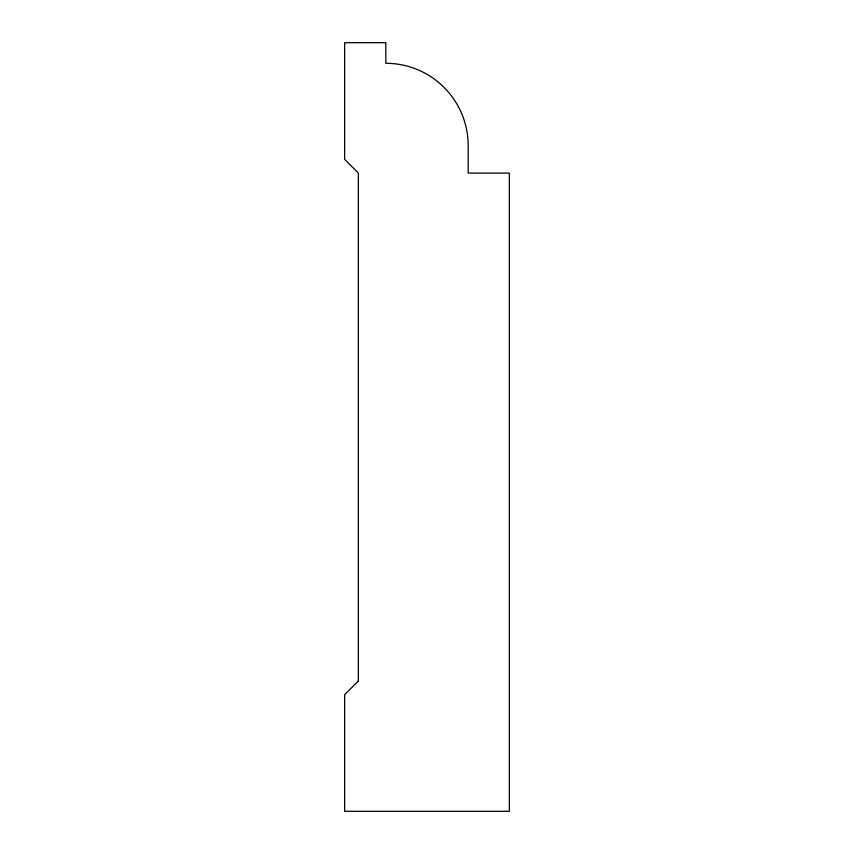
<?xml version="1.0" encoding="UTF-8"?>
<svg xmlns="http://www.w3.org/2000/svg" width="854" height="854" viewBox="0 0 854 854"><rect width="100%" height="100%" fill="white"/><g stroke="black" fill="none" stroke-linecap="round" stroke-linejoin="round"><path stroke-width="1.28" d="M358.37 680.916L344.653 694.633L344.653 811.3L509.347 811.3L509.347 173.084L468.173 173.084L468.173 145.639A82.347 82.347 0 0 0 385.827 63.292L385.827 42.7L344.653 42.7L344.653 159.367L358.37 173.084L358.37 680.916"/></g></svg>
